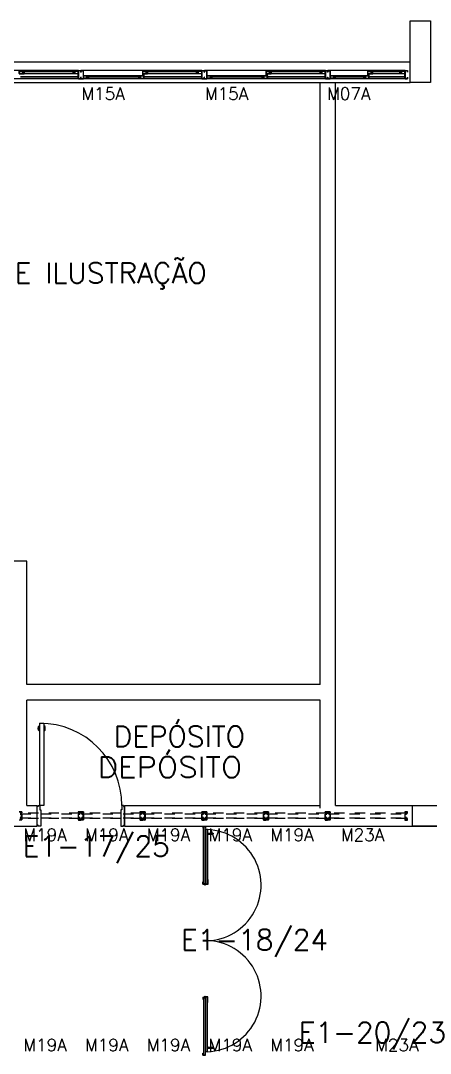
# Model space of a CAD drawing. Header units: millimetres. Extents: x 1887 to 2405, y 1100 to 1335.
# Drawn here: x 2231.4 to 2235.38, y 1187.22 to 1197.25 of the extents above; entities that cross this region are included whole.
import ezdxf

# ---------------------------------------------------------------- set-up
doc = ezdxf.new("R2010")
doc.units = ezdxf.units.MM
doc.linetypes.add('HIDDEN', pattern=[0.375, 0.25, -0.125])
for name, color, linetype in [('AR-ALV', 2, 'Continuous'), ('AR-ESQ', 1, 'Continuous'), ('AR-ESTC', 3, 'Continuous'), ('AR-PEITORIL', 1, 'Continuous'), ('AR-PORTA', 1, 'Continuous'), ('AR-TALUDE', 1, 'Continuous'), ('AR-TXTCONG', 2, 'Continuous'), ('AR-TXTESQ1-CONG', 1, 'Continuous'), ('AR-VIDRO', 1, 'Continuous'), ('DT-ESQ-BAGUETE-C', 2, 'Continuous'), ('DT-ESQ-BAGUETE-V', 1, 'Continuous'), ('DT-ESQ-CHAPA DOBRADA-V', 1, 'Continuous'), ('DT-ESQ-PERFIL CADEIRA-C', 2, 'Continuous'), ('DT-ESQ-PERFIL CADEIRA-V', 1, 'Continuous'), ('DT-ESQ-PERFIL U SIMPLES-C', 2, 'Continuous'), ('DT-ESQ-PERFIL U-C', 2, 'Continuous'), ('DT-ESQ-PERFIL U-V', 1, 'Continuous'), ('DT-ESQ-PROJ', 1, 'HIDDEN'), ('DT-ESQ-VIDRO-C', 2, 'Continuous'), ('ENDEREÇO', 2, 'Continuous'), ('maçaneta', 1, 'Continuous'), ('montantes', 1, 'Continuous'), ('mov', 1, 'Continuous'), ('pm1', 2, 'Continuous'), ('pm2', 2, 'Continuous'), ('TEXTO', 2, 'Continuous')]:
    doc.layers.add(name, color=color, linetype=linetype)
doc.styles.add('S12', font='simplex.shx', dxfattribs={"width": 1.1, "height": 0.12})
doc.styles.add('S16', font='simplex.shx', dxfattribs={"width": 1.1, "height": 0.16})
doc.styles.add('UNB-100', font='simplex.shx', dxfattribs={"height": 0.2})
doc.styles.add('UNB1-100', font='simplex.shx', dxfattribs={"height": 0.2})

# ---------------------------------------------------------------- blocks, each defined once
blk = doc.blocks.new('EF65-P')
at = {"layer": 'DT-ESQ-BAGUETE-C', "ltscale": 0.1}
for points in [[(0.073, -0.1), (0.06, -0.1), (0.06, -0.099), (0.073, -0.099, 0.414214), (0.073, -0.098), (0.073, -0.087, 0.414214), (0.073, -0.087), (0.06, -0.087), (0.06, -0.085), (0.073, -0.085, -0.414214), (0.075, -0.087), (0.075, -0.099, -0.414214)], [(0.339, -0.1), (0.352, -0.1), (0.352, -0.099), (0.34, -0.099, -0.414214), (0.339, -0.098), (0.339, -0.087, -0.414214), (0.34, -0.087), (0.352, -0.087), (0.352, -0.085), (0.339, -0.085, 0.414214), (0.337, -0.087), (0.337, -0.099, 0.414214)], [(0.422, -0.055), (0.409, -0.055), (0.409, -0.053), (0.422, -0.053, 0.414214), (0.422, -0.053), (0.422, -0.042, 0.414214), (0.422, -0.042), (0.409, -0.042), (0.409, -0.04), (0.422, -0.04, -0.414214), (0.424, -0.042), (0.424, -0.053, -0.414214)], [(0.702, -0.055), (0.715, -0.055), (0.715, -0.053), (0.702, -0.053, -0.414214), (0.702, -0.053), (0.702, -0.042, -0.414214), (0.702, -0.042), (0.715, -0.042), (0.715, -0.04), (0.702, -0.04, 0.414214), (0.7, -0.042), (0.7, -0.053, 0.414214)], [(0.848, -0.1), (0.835, -0.1), (0.835, -0.099), (0.848, -0.099, 0.414214), (0.848, -0.098), (0.848, -0.087, 0.414214), (0.848, -0.087), (0.835, -0.087), (0.835, -0.085), (0.848, -0.085, -0.414214), (0.85, -0.087), (0.85, -0.099, -0.414214)], [(1.326, -0.1), (1.34, -0.1), (1.34, -0.099), (1.327, -0.099, -0.414214), (1.326, -0.098), (1.326, -0.087, -0.414214), (1.327, -0.087), (1.34, -0.087), (1.34, -0.085), (1.326, -0.085, 0.414214), (1.325, -0.087), (1.325, -0.099, 0.414214)], [(1.41, -0.055), (1.396, -0.055), (1.396, -0.053), (1.409, -0.053, 0.414214), (1.41, -0.053), (1.41, -0.042, 0.414214), (1.409, -0.042), (1.396, -0.042), (1.396, -0.04), (1.41, -0.04, -0.414214), (1.411, -0.042), (1.411, -0.053, -0.414214)], [(1.901, -0.055), (1.915, -0.055), (1.915, -0.053), (1.902, -0.053, -0.414214), (1.901, -0.053), (1.901, -0.042, -0.414214), (1.902, -0.042), (1.915, -0.042), (1.915, -0.04), (1.901, -0.04, 0.414214), (1.9, -0.042), (1.9, -0.053, 0.414214)], [(2.048, -0.1), (2.035, -0.1), (2.035, -0.099), (2.048, -0.099, 0.414214), (2.048, -0.098), (2.048, -0.087, 0.414214), (2.048, -0.087), (2.035, -0.087), (2.035, -0.085), (2.048, -0.085, -0.414214), (2.05, -0.087), (2.05, -0.099, -0.414214)], [(2.526, -0.1), (2.54, -0.1), (2.54, -0.099), (2.527, -0.099, -0.414214), (2.526, -0.098), (2.526, -0.087, -0.414214), (2.527, -0.087), (2.54, -0.087), (2.54, -0.085), (2.526, -0.085, 0.414214), (2.525, -0.087), (2.525, -0.099, 0.414214)], [(2.61, -0.055), (2.596, -0.055), (2.596, -0.053), (2.609, -0.053, 0.414214), (2.61, -0.053), (2.61, -0.042, 0.414214), (2.609, -0.042), (2.596, -0.042), (2.596, -0.04), (2.61, -0.04, -0.414214), (2.611, -0.042), (2.611, -0.053, -0.414214)], [(3.101, -0.055), (3.115, -0.055), (3.115, -0.053), (3.102, -0.053, -0.414214), (3.101, -0.053), (3.101, -0.042, -0.414214), (3.102, -0.042), (3.115, -0.042), (3.115, -0.04), (3.101, -0.04, 0.414214), (3.1, -0.042), (3.1, -0.053, 0.414214)], [(3.248, -0.1), (3.235, -0.1), (3.235, -0.099), (3.248, -0.099, 0.414214), (3.248, -0.098), (3.248, -0.087, 0.414214), (3.248, -0.087), (3.235, -0.087), (3.235, -0.085), (3.248, -0.085, -0.414214), (3.25, -0.087), (3.25, -0.099, -0.414214)], [(3.726, -0.1), (3.74, -0.1), (3.74, -0.099), (3.727, -0.099, -0.414214), (3.726, -0.098), (3.726, -0.087, -0.414214), (3.727, -0.087), (3.74, -0.087), (3.74, -0.085), (3.726, -0.085, 0.414214), (3.725, -0.087), (3.725, -0.099, 0.414214)]]:
    blk.add_lwpolyline(points, format="xyb", close=True, dxfattribs=at)
at = {"layer": 'DT-ESQ-BAGUETE-V', "ltscale": 0.1}
for p, q in [((0.073, -0.085), (0.339, -0.085)), ((0.422, -0.04), (0.702, -0.04)), ((0.848, -0.085), (1.326, -0.085)), ((1.41, -0.04), (1.901, -0.04)), ((2.048, -0.085), (2.526, -0.085)), ((2.61, -0.04), (3.101, -0.04)), ((3.248, -0.085), (3.726, -0.085))]:
    blk.add_line(p, q, dxfattribs=at)
at = {"layer": 'DT-ESQ-CHAPA DOBRADA-V', "ltscale": 0.1}
for p, q in [((0.025, -0.052), (0.374, -0.052)), ((0.025, -0.055), (0.374, -0.055)), ((0.8, -0.052), (1.361, -0.052)), ((0.8, -0.055), (1.361, -0.055)), ((2, -0.052), (2.561, -0.052)), ((2, -0.055), (2.561, -0.055)), ((3.2, -0.052), (3.761, -0.052)), ((3.2, -0.055), (3.761, -0.055))]:
    blk.add_line(p, q, dxfattribs=at)
at = {"layer": 'DT-ESQ-PERFIL CADEIRA-C', "ltscale": 0.1}
for p, q in [((0.376, -0.063), (0.422, -0.063)), ((0.75, -0.063), (0.702, -0.063)), ((1.363, -0.063), (1.41, -0.063)), ((1.95, -0.063), (1.901, -0.063)), ((2.563, -0.063), (2.61, -0.063)), ((3.15, -0.063), (3.101, -0.063)), ((0.025, -0.109), (0.073, -0.109)), ((0.385, -0.109), (0.339, -0.109)), ((0.8, -0.109), (0.848, -0.109)), ((1.373, -0.109), (1.326, -0.109)), ((2, -0.109), (2.048, -0.109)), ((2.573, -0.109), (2.526, -0.109)), ((3.2, -0.109), (3.248, -0.109)), ((3.773, -0.109), (3.726, -0.109))]:
    blk.add_line(p, q, dxfattribs=at)
for points in [[(0.073, -0.11), (0.025, -0.11), (0.025, -0.109), (0.06, -0.109, -0.198912), (0.059, -0.108, -0.198913), (0.058, -0.107), (0.058, -0.087, 0.414214), (0.058, -0.087), (0.025, -0.087), (0.025, -0.085), (0.058, -0.085, -0.414214), (0.06, -0.087), (0.06, -0.099), (0.06, -0.1), (0.06, -0.107), (0.073, -0.107, -1)], [(0.339, -0.107, 1), (0.339, -0.11), (0.385, -0.11, 0.414214), (0.387, -0.108), (0.387, -0.087, 0.414214), (0.385, -0.085), (0.354, -0.085, 0.414214), (0.352, -0.087), (0.352, -0.107)], [(0.352, -0.109, 0.198913), (0.354, -0.108, 0.198913), (0.354, -0.107), (0.354, -0.087, -0.414214), (0.354, -0.087), (0.385, -0.087, -0.414214), (0.386, -0.087), (0.386, -0.108, -0.414214), (0.385, -0.109)], [(0.422, -0.062, -1), (0.422, -0.065), (0.376, -0.065, -0.414214), (0.374, -0.063), (0.374, -0.042, -0.414214), (0.376, -0.04), (0.407, -0.04, -0.414214), (0.409, -0.042), (0.409, -0.062)], [(0.409, -0.063, -0.198913), (0.408, -0.063, -0.198913), (0.407, -0.062), (0.407, -0.042, 0.414214), (0.407, -0.042), (0.376, -0.042, 0.414214), (0.375, -0.042), (0.375, -0.063, 0.414214), (0.376, -0.063)], [(0.702, -0.065), (0.75, -0.065), (0.75, -0.063), (0.715, -0.063, 0.198912), (0.716, -0.063, 0.198913), (0.716, -0.062), (0.716, -0.042, -0.414214), (0.717, -0.042), (0.75, -0.042), (0.75, -0.04), (0.716, -0.04, 0.414214), (0.715, -0.042), (0.715, -0.053), (0.715, -0.055), (0.715, -0.062), (0.702, -0.062, 1)], [(0.848, -0.11), (0.8, -0.11), (0.8, -0.109), (0.835, -0.109, -0.198912), (0.834, -0.108, -0.198913), (0.833, -0.107), (0.833, -0.087, 0.414214), (0.833, -0.087), (0.8, -0.087), (0.8, -0.085), (0.833, -0.085, -0.414214), (0.835, -0.087), (0.835, -0.099), (0.835, -0.1), (0.835, -0.107), (0.848, -0.107, -1)], [(1.326, -0.107, 1), (1.326, -0.11), (1.373, -0.11, 0.414214), (1.375, -0.108), (1.375, -0.087, 0.414214), (1.373, -0.085), (1.341, -0.085, 0.414214), (1.34, -0.087), (1.34, -0.107)], [(1.34, -0.109, 0.198913), (1.341, -0.108, 0.198913), (1.341, -0.107), (1.341, -0.087, -0.414214), (1.342, -0.087), (1.373, -0.087, -0.414214), (1.373, -0.087), (1.373, -0.108, -0.414214), (1.373, -0.109)], [(1.41, -0.062, -1), (1.41, -0.065), (1.363, -0.065, -0.414214), (1.361, -0.063), (1.361, -0.042, -0.414214), (1.363, -0.04), (1.395, -0.04, -0.414214), (1.396, -0.042), (1.396, -0.062)], [(1.396, -0.063, -0.198913), (1.395, -0.063, -0.198913), (1.395, -0.062), (1.395, -0.042, 0.414214), (1.394, -0.042), (1.363, -0.042, 0.414214), (1.363, -0.042), (1.363, -0.063, 0.414214), (1.363, -0.063)], [(1.901, -0.065), (1.95, -0.065), (1.95, -0.063), (1.915, -0.063, 0.198912), (1.916, -0.063, 0.198913), (1.916, -0.062), (1.916, -0.042, -0.414214), (1.917, -0.042), (1.95, -0.042), (1.95, -0.04), (1.916, -0.04, 0.414214), (1.915, -0.042), (1.915, -0.053), (1.915, -0.055), (1.915, -0.062), (1.901, -0.062, 1)], [(2.048, -0.11), (2, -0.11), (2, -0.109), (2.035, -0.109, -0.198912), (2.034, -0.108, -0.198913), (2.033, -0.107), (2.033, -0.087, 0.414214), (2.033, -0.087), (2, -0.087), (2, -0.085), (2.033, -0.085, -0.414214), (2.035, -0.087), (2.035, -0.099), (2.035, -0.1), (2.035, -0.107), (2.048, -0.107, -1)], [(2.526, -0.107, 1), (2.526, -0.11), (2.573, -0.11, 0.414214), (2.575, -0.108), (2.575, -0.087, 0.414214), (2.573, -0.085), (2.541, -0.085, 0.414214), (2.54, -0.087), (2.54, -0.107)], [(2.54, -0.109, 0.198913), (2.541, -0.108, 0.198913), (2.541, -0.107), (2.541, -0.087, -0.414214), (2.542, -0.087), (2.573, -0.087, -0.414214), (2.573, -0.087), (2.573, -0.108, -0.414214), (2.573, -0.109)], [(2.61, -0.062, -1), (2.61, -0.065), (2.563, -0.065, -0.414214), (2.561, -0.063), (2.561, -0.042, -0.414214), (2.563, -0.04), (2.595, -0.04, -0.414214), (2.596, -0.042), (2.596, -0.062)], [(2.596, -0.063, -0.198913), (2.595, -0.063, -0.198913), (2.595, -0.062), (2.595, -0.042, 0.414214), (2.594, -0.042), (2.563, -0.042, 0.414214), (2.563, -0.042), (2.563, -0.063, 0.414214), (2.563, -0.063)], [(3.101, -0.065), (3.15, -0.065), (3.15, -0.063), (3.115, -0.063, 0.198912), (3.116, -0.063, 0.198913), (3.116, -0.062), (3.116, -0.042, -0.414214), (3.117, -0.042), (3.15, -0.042), (3.15, -0.04), (3.116, -0.04, 0.414214), (3.115, -0.042), (3.115, -0.053), (3.115, -0.055), (3.115, -0.062), (3.101, -0.062, 1)], [(3.248, -0.11), (3.2, -0.11), (3.2, -0.109), (3.235, -0.109, -0.198912), (3.234, -0.108, -0.198913), (3.233, -0.107), (3.233, -0.087, 0.414214), (3.233, -0.087), (3.2, -0.087), (3.2, -0.085), (3.233, -0.085, -0.414214), (3.235, -0.087), (3.235, -0.099), (3.235, -0.1), (3.235, -0.107), (3.248, -0.107, -1)], [(3.726, -0.107, 1), (3.726, -0.11), (3.773, -0.11, 0.414214), (3.775, -0.108), (3.775, -0.087, 0.414214), (3.773, -0.085), (3.741, -0.085, 0.414214), (3.74, -0.087), (3.74, -0.107)], [(3.74, -0.109, 0.198913), (3.741, -0.108, 0.198913), (3.741, -0.107), (3.741, -0.087, -0.414214), (3.742, -0.087), (3.773, -0.087, -0.414214), (3.773, -0.087), (3.773, -0.108, -0.414214), (3.773, -0.109)]]:
    blk.add_lwpolyline(points, format="xyb", close=True, dxfattribs=at)
at = {"layer": 'DT-ESQ-PERFIL CADEIRA-V', "ltscale": 0.1}
for p, q in [((0.407, -0.065), (0.702, -0.065)), ((1.395, -0.065), (1.901, -0.065)), ((2.595, -0.065), (3.101, -0.065)), ((0.073, -0.11), (0.339, -0.11)), ((0.848, -0.11), (1.326, -0.11)), ((2.048, -0.11), (2.526, -0.11)), ((3.248, -0.11), (3.726, -0.11))]:
    blk.add_line(p, q, dxfattribs=at)
at = {"layer": 'DT-ESQ-PERFIL U SIMPLES-C', "ltscale": 0.1}
for points in [[(0.376, -0.077), (0.384, -0.077), (0.384, -0.075), (0.376, -0.075, -0.414214), (0.375, -0.075), (0.375, -0.067, -0.414214), (0.376, -0.066), (0.384, -0.066), (0.384, -0.065), (0.376, -0.065, 0.414214), (0.374, -0.067), (0.374, -0.075, 0.414214)], [(0.385, -0.073), (0.378, -0.073), (0.378, -0.074), (0.385, -0.074, -0.414214), (0.386, -0.075), (0.386, -0.083, -0.414214), (0.385, -0.083), (0.378, -0.083), (0.378, -0.085), (0.385, -0.085, 0.414214), (0.387, -0.083), (0.387, -0.075, 0.414214)], [(1.363, -0.077), (1.371, -0.077), (1.371, -0.075), (1.363, -0.075, -0.414214), (1.363, -0.075), (1.363, -0.067, -0.414214), (1.363, -0.066), (1.371, -0.066), (1.371, -0.065), (1.363, -0.065, 0.414214), (1.361, -0.067), (1.361, -0.075, 0.414214)], [(1.373, -0.073), (1.365, -0.073), (1.365, -0.074), (1.373, -0.074, -0.414214), (1.373, -0.075), (1.373, -0.083, -0.414214), (1.373, -0.083), (1.365, -0.083), (1.365, -0.085), (1.373, -0.085, 0.414214), (1.375, -0.083), (1.375, -0.075, 0.414214)], [(2.563, -0.077), (2.571, -0.077), (2.571, -0.075), (2.563, -0.075, -0.414214), (2.563, -0.075), (2.563, -0.067, -0.414214), (2.563, -0.066), (2.571, -0.066), (2.571, -0.065), (2.563, -0.065, 0.414214), (2.561, -0.067), (2.561, -0.075, 0.414214)], [(2.573, -0.073), (2.565, -0.073), (2.565, -0.074), (2.573, -0.074, -0.414214), (2.573, -0.075), (2.573, -0.083, -0.414214), (2.573, -0.083), (2.565, -0.083), (2.565, -0.085), (2.573, -0.085, 0.414214), (2.575, -0.083), (2.575, -0.075, 0.414214)]]:
    blk.add_lwpolyline(points, format="xyb", close=True, dxfattribs=at)
at = {"layer": 'DT-ESQ-PERFIL U-C', "ltscale": 0.1}
for points in [[(0, -0.036, -0.414214), (0.001, -0.035), (0.023, -0.035, -0.414214), (0.025, -0.036), (0.025, -0.113, -0.414214), (0.023, -0.115), (0.001, -0.115, -0.414214), (0, -0.113), (0, -0.1), (0.001, -0.1), (0.001, -0.113, 0.414214), (0.002, -0.113), (0.023, -0.113, 0.414214), (0.023, -0.113), (0.023, -0.037, 0.414214), (0.023, -0.036), (0.002, -0.036, 0.414214), (0.001, -0.037), (0.001, -0.05), (0, -0.05)], [(0.775, -0.036, 0.414214), (0.773, -0.035), (0.751, -0.035, 0.414214), (0.75, -0.036), (0.75, -0.113, 0.414214), (0.751, -0.115), (0.773, -0.115, 0.414214), (0.775, -0.113), (0.775, -0.1), (0.773, -0.1), (0.773, -0.113, -0.414214), (0.773, -0.113), (0.752, -0.113, -0.414214), (0.751, -0.113), (0.751, -0.037, -0.414214), (0.752, -0.036), (0.773, -0.036, -0.414214), (0.773, -0.037), (0.773, -0.05), (0.775, -0.05)], [(0.775, -0.036, -0.414214), (0.776, -0.035), (0.798, -0.035, -0.414214), (0.8, -0.036), (0.8, -0.113, -0.414214), (0.798, -0.115), (0.776, -0.115, -0.414214), (0.775, -0.113), (0.775, -0.1), (0.776, -0.1), (0.776, -0.113, 0.414214), (0.777, -0.113), (0.798, -0.113, 0.414214), (0.798, -0.113), (0.798, -0.037, 0.414214), (0.798, -0.036), (0.777, -0.036, 0.414214), (0.776, -0.037), (0.776, -0.05), (0.775, -0.05)], [(1.975, -0.036, 0.414214), (1.973, -0.035), (1.951, -0.035, 0.414214), (1.95, -0.036), (1.95, -0.113, 0.414214), (1.951, -0.115), (1.973, -0.115, 0.414214), (1.975, -0.113), (1.975, -0.1), (1.973, -0.1), (1.973, -0.113, -0.414214), (1.973, -0.113), (1.952, -0.113, -0.414214), (1.951, -0.113), (1.951, -0.037, -0.414214), (1.952, -0.036), (1.973, -0.036, -0.414214), (1.973, -0.037), (1.973, -0.05), (1.975, -0.05)], [(1.975, -0.036, -0.414214), (1.976, -0.035), (1.998, -0.035, -0.414214), (2, -0.036), (2, -0.113, -0.414214), (1.998, -0.115), (1.976, -0.115, -0.414214), (1.975, -0.113), (1.975, -0.1), (1.976, -0.1), (1.976, -0.113, 0.414214), (1.977, -0.113), (1.998, -0.113, 0.414214), (1.998, -0.113), (1.998, -0.037, 0.414214), (1.998, -0.036), (1.977, -0.036, 0.414214), (1.976, -0.037), (1.976, -0.05), (1.975, -0.05)], [(3.175, -0.036, 0.414214), (3.173, -0.035), (3.151, -0.035, 0.414214), (3.15, -0.036), (3.15, -0.113, 0.414214), (3.151, -0.115), (3.173, -0.115, 0.414214), (3.175, -0.113), (3.175, -0.1), (3.173, -0.1), (3.173, -0.113, -0.414214), (3.173, -0.113), (3.152, -0.113, -0.414214), (3.151, -0.113), (3.151, -0.037, -0.414214), (3.152, -0.036), (3.173, -0.036, -0.414214), (3.173, -0.037), (3.173, -0.05), (3.175, -0.05)], [(3.175, -0.036, -0.414214), (3.176, -0.035), (3.198, -0.035, -0.414214), (3.2, -0.036), (3.2, -0.113, -0.414214), (3.198, -0.115), (3.176, -0.115, -0.414214), (3.175, -0.113), (3.175, -0.1), (3.176, -0.1), (3.176, -0.113, 0.414214), (3.177, -0.113), (3.198, -0.113, 0.414214), (3.198, -0.113), (3.198, -0.037, 0.414214), (3.198, -0.036), (3.177, -0.036, 0.414214), (3.176, -0.037), (3.176, -0.05), (3.175, -0.05)]]:
    blk.add_lwpolyline(points, format="xyb", close=True, dxfattribs=at)
at = {"layer": 'DT-ESQ-PERFIL U-V', "ltscale": 0.1}
for p, q in [((0.023, -0.035), (0.751, -0.035)), ((0.798, -0.035), (1.951, -0.035)), ((1.998, -0.035), (3.151, -0.035)), ((3.198, -0.035), (4.351, -0.035)), ((0.023, -0.115), (0.751, -0.115)), ((0.798, -0.115), (1.951, -0.115)), ((1.998, -0.115), (3.151, -0.115)), ((3.198, -0.115), (4.351, -0.115))]:
    blk.add_line(p, q, dxfattribs=at)
at = {"layer": 'DT-ESQ-VIDRO-C', "ltscale": 0.1}
for points in [[(0.713, -0.06), (0.713, -0.057), (0.411, -0.057), (0.411, -0.06)], [(1.912, -0.06), (1.912, -0.057), (1.399, -0.057), (1.399, -0.06)], [(3.112, -0.06), (3.112, -0.057), (2.599, -0.057), (2.599, -0.06)], [(0.063, -0.105), (0.063, -0.102), (0.349, -0.102), (0.349, -0.105)], [(0.838, -0.105), (0.838, -0.102), (1.337, -0.102), (1.337, -0.105)], [(2.038, -0.105), (2.038, -0.102), (2.537, -0.102), (2.537, -0.105)], [(3.238, -0.105), (3.238, -0.102), (3.737, -0.102), (3.737, -0.105)]]:
    blk.add_lwpolyline(points, close=True, dxfattribs=at)
blk = doc.blocks.new('EF142-P')
at = {"layer": 'DT-ESQ-PROJ', "color": 1, "ltscale": 0.1}
for points in [[(1.377, -0.1135), (1.398, -0.1135, 0.4142136), (1.3985, -0.113), (1.3985, -0.1035), (1.3855, -0.1035, -0.4142136)], [(1.3855, -0.0905), (1.3985, -0.0905), (1.3985, -0.0595), (1.3855, -0.0595, -0.4142136)], [(1.3855, -0.0465), (1.3985, -0.0465), (1.3985, -0.037, 0.4142136), (1.398, -0.0365), (1.377, -0.0365, 0.4142136)], [(1.3765, -0.035), (1.3985, -0.035, -0.4142136), (1.4, -0.0365), (1.4, -0.0465, -0.4142136), (1.3985, -0.048), (1.3855, -0.048)], [(1.3855, -0.058), (1.3985, -0.058), (1.3985, -0.058, -0.4142136), (1.4, -0.0595), (1.4, -0.0905, -0.4142136), (1.3985, -0.092), (1.3985, -0.092), (1.3855, -0.092)], [(1.3855, -0.102), (1.3985, -0.102, -0.4142136), (1.4, -0.1035), (1.4, -0.1135, -0.4142136), (1.3985, -0.115), (1.3765, -0.115, -0.4142136)]]:
    blk.add_lwpolyline(points, format="xyb", dxfattribs=at)
for points in [[(1.9625, -0.056), (1.9625, -0.05), (1.3875, -0.05), (1.3875, -0.056)], [(1.9625, -0.094), (1.9625, -0.1), (1.3875, -0.1), (1.3875, -0.094)], [(2.5625, -0.056), (2.5625, -0.05), (1.9875, -0.05), (1.9875, -0.056)], [(2.5625, -0.094), (2.5625, -0.1), (1.9875, -0.1), (1.9875, -0.094)], [(3.1625, -0.056), (3.1625, -0.05), (2.5875, -0.05), (2.5875, -0.056)], [(3.1625, -0.094), (3.1625, -0.1), (2.5875, -0.1), (2.5875, -0.094)], [(3.7625, -0.056), (3.7625, -0.05), (3.1875, -0.05), (3.1875, -0.056)], [(3.7625, -0.094), (3.7625, -0.1), (3.1875, -0.1), (3.1875, -0.094)], [(4.3625, -0.056), (4.3625, -0.05), (3.7875, -0.05), (3.7875, -0.056)], [(4.3625, -0.094), (4.3625, -0.1), (3.7875, -0.1), (3.7875, -0.094)], [(5.1375, -0.056), (5.1375, -0.05), (4.3875, -0.05), (4.3875, -0.056)], [(5.1375, -0.094), (5.1375, -0.1), (4.3875, -0.1), (4.3875, -0.094)]]:
    blk.add_lwpolyline(points, close=True, dxfattribs=at)
for points in [[(1.95, -0.1035), (1.95, -0.1135, 0.4142136), (1.9515, -0.115), (1.9735, -0.115, 0.4142136), (1.975, -0.1135), (1.975, -0.1), (1.9735, -0.1), (1.9735, -0.113, -0.4142136), (1.973, -0.1135), (1.952, -0.1135, -0.4142136), (1.9515, -0.113), (1.9515, -0.1035), (1.9645, -0.1035, 0.4142136), (1.966, -0.102), (1.966, -0.092, 0.4142136), (1.9645, -0.0905), (1.9515, -0.0905), (1.9515, -0.0595), (1.9645, -0.0595, 0.4142136), (1.966, -0.058), (1.966, -0.048, 0.4142136), (1.9645, -0.0465), (1.9515, -0.0465), (1.9515, -0.037, -0.4142136), (1.952, -0.0365), (1.973, -0.0365, -0.4142136), (1.9735, -0.037), (1.9735, -0.05), (1.975, -0.05), (1.975, -0.0365, 0.4142136), (1.9735, -0.035), (1.9515, -0.035, 0.4142136), (1.95, -0.0365), (1.95, -0.0465, 0.4142136), (1.9515, -0.048), (1.9645, -0.048), (1.9645, -0.058), (1.9515, -0.058), (1.9515, -0.058, 0.4142136), (1.95, -0.0595), (1.95, -0.0905, 0.4142136), (1.9515, -0.092), (1.9515, -0.092), (1.9645, -0.092), (1.9645, -0.102), (1.9515, -0.102, 0.4142136)], [(2, -0.1035), (2, -0.1135, -0.4142136), (1.9985, -0.115), (1.9765, -0.115, -0.4142136), (1.975, -0.1135), (1.975, -0.1), (1.9765, -0.1), (1.9765, -0.113, 0.4142136), (1.977, -0.1135), (1.998, -0.1135, 0.4142136), (1.9985, -0.113), (1.9985, -0.1035), (1.9855, -0.1035, -0.4142136), (1.984, -0.102), (1.984, -0.092, -0.4142136), (1.9855, -0.0905), (1.9985, -0.0905), (1.9985, -0.0595), (1.9855, -0.0595, -0.4142136), (1.984, -0.058), (1.984, -0.048, -0.4142136), (1.9855, -0.0465), (1.9985, -0.0465), (1.9985, -0.037, 0.4142136), (1.998, -0.0365), (1.977, -0.0365, 0.4142136), (1.9765, -0.037), (1.9765, -0.05), (1.975, -0.05), (1.975, -0.0365, -0.4142136), (1.9765, -0.035), (1.9985, -0.035, -0.4142136), (2, -0.0365), (2, -0.0465, -0.4142136), (1.9985, -0.048), (1.9855, -0.048), (1.9855, -0.058), (1.9985, -0.058), (1.9985, -0.058, -0.4142136), (2, -0.0595), (2, -0.0905, -0.4142136), (1.9985, -0.092), (1.9985, -0.092), (1.9855, -0.092), (1.9855, -0.102), (1.9985, -0.102, -0.4142136)], [(2.55, -0.1035), (2.55, -0.1135, 0.4142136), (2.5515, -0.115), (2.5735, -0.115, 0.4142136), (2.575, -0.1135), (2.575, -0.1), (2.5735, -0.1), (2.5735, -0.113, -0.4142136), (2.573, -0.1135), (2.552, -0.1135, -0.4142136), (2.5515, -0.113), (2.5515, -0.1035), (2.5645, -0.1035, 0.4142136), (2.566, -0.102), (2.566, -0.092, 0.4142136), (2.5645, -0.0905), (2.5515, -0.0905), (2.5515, -0.0595), (2.5645, -0.0595, 0.4142136), (2.566, -0.058), (2.566, -0.048, 0.4142136), (2.5645, -0.0465), (2.5515, -0.0465), (2.5515, -0.037, -0.4142136), (2.552, -0.0365), (2.573, -0.0365, -0.4142136), (2.5735, -0.037), (2.5735, -0.05), (2.575, -0.05), (2.575, -0.0365, 0.4142136), (2.5735, -0.035), (2.5515, -0.035, 0.4142136), (2.55, -0.0365), (2.55, -0.0465, 0.4142136), (2.5515, -0.048), (2.5645, -0.048), (2.5645, -0.058), (2.5515, -0.058), (2.5515, -0.058, 0.4142136), (2.55, -0.0595), (2.55, -0.0905, 0.4142136), (2.5515, -0.092), (2.5515, -0.092), (2.5645, -0.092), (2.5645, -0.102), (2.5515, -0.102, 0.4142136)], [(2.6, -0.1035), (2.6, -0.1135, -0.4142136), (2.5985, -0.115), (2.5765, -0.115, -0.4142136), (2.575, -0.1135), (2.575, -0.1), (2.5765, -0.1), (2.5765, -0.113, 0.4142136), (2.577, -0.1135), (2.598, -0.1135, 0.4142136), (2.5985, -0.113), (2.5985, -0.1035), (2.5855, -0.1035, -0.4142136), (2.584, -0.102), (2.584, -0.092, -0.4142136), (2.5855, -0.0905), (2.5985, -0.0905), (2.5985, -0.0595), (2.5855, -0.0595, -0.4142136), (2.584, -0.058), (2.584, -0.048, -0.4142136), (2.5855, -0.0465), (2.5985, -0.0465), (2.5985, -0.037, 0.4142136), (2.598, -0.0365), (2.577, -0.0365, 0.4142136), (2.5765, -0.037), (2.5765, -0.05), (2.575, -0.05), (2.575, -0.0365, -0.4142136), (2.5765, -0.035), (2.5985, -0.035, -0.4142136), (2.6, -0.0365), (2.6, -0.0465, -0.4142136), (2.5985, -0.048), (2.5855, -0.048), (2.5855, -0.058), (2.5985, -0.058), (2.5985, -0.058, -0.4142136), (2.6, -0.0595), (2.6, -0.0905, -0.4142136), (2.5985, -0.092), (2.5985, -0.092), (2.5855, -0.092), (2.5855, -0.102), (2.5985, -0.102, -0.4142136)], [(3.15, -0.1035), (3.15, -0.1135, 0.4142136), (3.1515, -0.115), (3.1735, -0.115, 0.4142136), (3.175, -0.1135), (3.175, -0.1), (3.1735, -0.1), (3.1735, -0.113, -0.4142136), (3.173, -0.1135), (3.152, -0.1135, -0.4142136), (3.1515, -0.113), (3.1515, -0.1035), (3.1645, -0.1035, 0.4142136), (3.166, -0.102), (3.166, -0.092, 0.4142136), (3.1645, -0.0905), (3.1515, -0.0905), (3.1515, -0.0595), (3.1645, -0.0595, 0.4142136), (3.166, -0.058), (3.166, -0.048, 0.4142136), (3.1645, -0.0465), (3.1515, -0.0465), (3.1515, -0.037, -0.4142136), (3.152, -0.0365), (3.173, -0.0365, -0.4142136), (3.1735, -0.037), (3.1735, -0.05), (3.175, -0.05), (3.175, -0.0365, 0.4142136), (3.1735, -0.035), (3.1515, -0.035, 0.4142136), (3.15, -0.0365), (3.15, -0.0465, 0.4142136), (3.1515, -0.048), (3.1645, -0.048), (3.1645, -0.058), (3.1515, -0.058), (3.1515, -0.058, 0.4142136), (3.15, -0.0595), (3.15, -0.0905, 0.4142136), (3.1515, -0.092), (3.1515, -0.092), (3.1645, -0.092), (3.1645, -0.102), (3.1515, -0.102, 0.4142136)], [(3.2, -0.1035), (3.2, -0.1135, -0.4142136), (3.1985, -0.115), (3.1765, -0.115, -0.4142136), (3.175, -0.1135), (3.175, -0.1), (3.1765, -0.1), (3.1765, -0.113, 0.4142136), (3.177, -0.1135), (3.198, -0.1135, 0.4142136), (3.1985, -0.113), (3.1985, -0.1035), (3.1855, -0.1035, -0.4142136), (3.184, -0.102), (3.184, -0.092, -0.4142136), (3.1855, -0.0905), (3.1985, -0.0905), (3.1985, -0.0595), (3.1855, -0.0595, -0.4142136), (3.184, -0.058), (3.184, -0.048, -0.4142136), (3.1855, -0.0465), (3.1985, -0.0465), (3.1985, -0.037, 0.4142136), (3.198, -0.0365), (3.177, -0.0365, 0.4142136), (3.1765, -0.037), (3.1765, -0.05), (3.175, -0.05), (3.175, -0.0365, -0.4142136), (3.1765, -0.035), (3.1985, -0.035, -0.4142136), (3.2, -0.0365), (3.2, -0.0465, -0.4142136), (3.1985, -0.048), (3.1855, -0.048), (3.1855, -0.058), (3.1985, -0.058), (3.1985, -0.058, -0.4142136), (3.2, -0.0595), (3.2, -0.0905, -0.4142136), (3.1985, -0.092), (3.1985, -0.092), (3.1855, -0.092), (3.1855, -0.102), (3.1985, -0.102, -0.4142136)], [(3.75, -0.1035), (3.75, -0.1135, 0.4142136), (3.7515, -0.115), (3.7735, -0.115, 0.4142136), (3.775, -0.1135), (3.775, -0.1), (3.7735, -0.1), (3.7735, -0.113, -0.4142136), (3.773, -0.1135), (3.752, -0.1135, -0.4142136), (3.7515, -0.113), (3.7515, -0.1035), (3.7645, -0.1035, 0.4142136), (3.766, -0.102), (3.766, -0.092, 0.4142136), (3.7645, -0.0905), (3.7515, -0.0905), (3.7515, -0.0595), (3.7645, -0.0595, 0.4142136), (3.766, -0.058), (3.766, -0.048, 0.4142136), (3.7645, -0.0465), (3.7515, -0.0465), (3.7515, -0.037, -0.4142136), (3.752, -0.0365), (3.773, -0.0365, -0.4142136), (3.7735, -0.037), (3.7735, -0.05), (3.775, -0.05), (3.775, -0.0365, 0.4142136), (3.7735, -0.035), (3.7515, -0.035, 0.4142136), (3.75, -0.0365), (3.75, -0.0465, 0.4142136), (3.7515, -0.048), (3.7645, -0.048), (3.7645, -0.058), (3.7515, -0.058), (3.7515, -0.058, 0.4142136), (3.75, -0.0595), (3.75, -0.0905, 0.4142136), (3.7515, -0.092), (3.7515, -0.092), (3.7645, -0.092), (3.7645, -0.102), (3.7515, -0.102, 0.4142136)], [(3.8, -0.1035), (3.8, -0.1135, -0.4142136), (3.7985, -0.115), (3.7765, -0.115, -0.4142136), (3.775, -0.1135), (3.775, -0.1), (3.7765, -0.1), (3.7765, -0.113, 0.4142136), (3.777, -0.1135), (3.798, -0.1135, 0.4142136), (3.7985, -0.113), (3.7985, -0.1035), (3.7855, -0.1035, -0.4142136), (3.784, -0.102), (3.784, -0.092, -0.4142136), (3.7855, -0.0905), (3.7985, -0.0905), (3.7985, -0.0595), (3.7855, -0.0595, -0.4142136), (3.784, -0.058), (3.784, -0.048, -0.4142136), (3.7855, -0.0465), (3.7985, -0.0465), (3.7985, -0.037, 0.4142136), (3.798, -0.0365), (3.777, -0.0365, 0.4142136), (3.7765, -0.037), (3.7765, -0.05), (3.775, -0.05), (3.775, -0.0365, -0.4142136), (3.7765, -0.035), (3.7985, -0.035, -0.4142136), (3.8, -0.0365), (3.8, -0.0465, -0.4142136), (3.7985, -0.048), (3.7855, -0.048), (3.7855, -0.058), (3.7985, -0.058), (3.7985, -0.058, -0.4142136), (3.8, -0.0595), (3.8, -0.0905, -0.4142136), (3.7985, -0.092), (3.7985, -0.092), (3.7855, -0.092), (3.7855, -0.102), (3.7985, -0.102, -0.4142136)], [(4.35, -0.1035), (4.35, -0.1135, 0.4142136), (4.3515, -0.115), (4.3735, -0.115, 0.4142136), (4.375, -0.1135), (4.375, -0.1), (4.3735, -0.1), (4.3735, -0.113, -0.4142136), (4.373, -0.1135), (4.352, -0.1135, -0.4142136), (4.3515, -0.113), (4.3515, -0.1035), (4.3645, -0.1035, 0.4142136), (4.366, -0.102), (4.366, -0.092, 0.4142136), (4.3645, -0.0905), (4.3515, -0.0905), (4.3515, -0.0595), (4.3645, -0.0595, 0.4142136), (4.366, -0.058), (4.366, -0.048, 0.4142136), (4.3645, -0.0465), (4.3515, -0.0465), (4.3515, -0.037, -0.4142136), (4.352, -0.0365), (4.373, -0.0365, -0.4142136), (4.3735, -0.037), (4.3735, -0.05), (4.375, -0.05), (4.375, -0.0365, 0.4142136), (4.3735, -0.035), (4.3515, -0.035, 0.4142136), (4.35, -0.0365), (4.35, -0.0465, 0.4142136), (4.3515, -0.048), (4.3645, -0.048), (4.3645, -0.058), (4.3515, -0.058), (4.3515, -0.058, 0.4142136), (4.35, -0.0595), (4.35, -0.0905, 0.4142136), (4.3515, -0.092), (4.3515, -0.092), (4.3645, -0.092), (4.3645, -0.102), (4.3515, -0.102, 0.4142136)], [(4.4, -0.1035), (4.4, -0.1135, -0.4142136), (4.3985, -0.115), (4.3765, -0.115, -0.4142136), (4.375, -0.1135), (4.375, -0.1), (4.3765, -0.1), (4.3765, -0.113, 0.4142136), (4.377, -0.1135), (4.398, -0.1135, 0.4142136), (4.3985, -0.113), (4.3985, -0.1035), (4.3855, -0.1035, -0.4142136), (4.384, -0.102), (4.384, -0.092, -0.4142136), (4.3855, -0.0905), (4.3985, -0.0905), (4.3985, -0.0595), (4.3855, -0.0595, -0.4142136), (4.384, -0.058), (4.384, -0.048, -0.4142136), (4.3855, -0.0465), (4.3985, -0.0465), (4.3985, -0.037, 0.4142136), (4.398, -0.0365), (4.377, -0.0365, 0.4142136), (4.3765, -0.037), (4.3765, -0.05), (4.375, -0.05), (4.375, -0.0365, -0.4142136), (4.3765, -0.035), (4.3985, -0.035, -0.4142136), (4.4, -0.0365), (4.4, -0.0465, -0.4142136), (4.3985, -0.048), (4.3855, -0.048), (4.3855, -0.058), (4.3985, -0.058), (4.3985, -0.058, -0.4142136), (4.4, -0.0595), (4.4, -0.0905, -0.4142136), (4.3985, -0.092), (4.3985, -0.092), (4.3855, -0.092), (4.3855, -0.102), (4.3985, -0.102, -0.4142136)], [(5.125, -0.1035), (5.125, -0.1135, 0.4142136), (5.1265, -0.115), (5.1485, -0.115, 0.4142136), (5.15, -0.1135), (5.15, -0.1), (5.1485, -0.1), (5.1485, -0.113, -0.4142136), (5.148, -0.1135), (5.127, -0.1135, -0.4142136), (5.1265, -0.113), (5.1265, -0.1035), (5.1395, -0.1035, 0.4142136), (5.141, -0.102), (5.141, -0.092, 0.4142136), (5.1395, -0.0905), (5.1265, -0.0905), (5.1265, -0.0595), (5.1395, -0.0595, 0.4142136), (5.141, -0.058), (5.141, -0.048, 0.4142136), (5.1395, -0.0465), (5.1265, -0.0465), (5.1265, -0.037, -0.4142136), (5.127, -0.0365), (5.148, -0.0365, -0.4142136), (5.1485, -0.037), (5.1485, -0.05), (5.15, -0.05), (5.15, -0.0365, 0.4142136), (5.1485, -0.035), (5.1265, -0.035, 0.4142136), (5.125, -0.0365), (5.125, -0.0465, 0.4142136), (5.1265, -0.048), (5.1395, -0.048), (5.1395, -0.058), (5.1265, -0.058), (5.1265, -0.058, 0.4142136), (5.125, -0.0595), (5.125, -0.0905, 0.4142136), (5.1265, -0.092), (5.1265, -0.092), (5.1395, -0.092), (5.1395, -0.102), (5.1265, -0.102, 0.4142136)]]:
    blk.add_lwpolyline(points, format="xyb", close=True, dxfattribs=at)
blk = doc.blocks.new('PV3')
at = {"layer": 'AR-VIDRO', "color": 2}
for p, q in [((0.57, 0.02), (0.017, 0.02)), ((0.57, 0.005), (0.017, 0.005)), ((0.046, 0.044), (0.575, 0.044)), ((0.046, 0.029), (0.575, 0.029)), ((2.204, 0.044), (1.675, 0.044)), ((2.204, 0.029), (1.675, 0.029)), ((1.68, 0.02), (2.233, 0.02)), ((1.68, 0.005), (2.233, 0.005))]:
    blk.add_line(p, q, dxfattribs=at)
at = {"layer": 'AR-VIDRO'}
for p, q in [((0.046, 0.044), (0.046, 0.029)), ((2.204, 0.044), (2.204, 0.029))]:
    blk.add_line(p, q, dxfattribs=at)
at = {"layer": 'maçaneta'}
for p, q in [((0.076, 0.049), (0.096, 0.049)), ((0.076, 0.044), (0.076, 0.049)), ((0.076, 0.029), (0.076, 0.024)), ((0.076, 0.024), (0.096, 0.024)), ((0.081, 0.049), (0.081, 0.099)), ((0.081, 0.099), (0.091, 0.099)), ((0.091, 0.049), (0.091, 0.099)), ((0.096, 0.044), (0.096, 0.049)), ((0.096, 0.029), (0.096, 0.024)), ((2.174, 0.049), (2.154, 0.049)), ((2.154, 0.044), (2.154, 0.049)), ((2.154, 0.029), (2.154, 0.024)), ((2.174, 0.024), (2.154, 0.024)), ((2.159, 0.049), (2.159, 0.099)), ((2.169, 0.099), (2.159, 0.099)), ((2.169, 0.049), (2.169, 0.099)), ((2.174, 0.044), (2.174, 0.049)), ((2.174, 0.029), (2.174, 0.024))]:
    blk.add_line(p, q, dxfattribs=at)
at = {"layer": 'montantes'}
for p, q in [((0.013, 0.025), (0.033, 0.025)), ((0.013, 0), (0.013, 0.025)), ((0.013, 0), (0.033, 0)), ((0.017, 0.005), (0.017, 0.02)), ((0.033, 0.02), (0.033, 0.025)), ((0.033, 0), (0.033, 0.005)), ((0.53, 0.049), (0.58, 0.049)), ((0.53, 0.025), (0.58, 0.025)), ((0.575, 0.025), (0.555, 0.025)), ((0.555, 0.02), (0.555, 0.025)), ((0.555, 0), (0.555, 0.005)), ((0.575, 0), (0.555, 0)), ((0.57, 0.005), (0.57, 0.02)), ((0.575, 0.044), (0.575, 0.029)), ((0.575, 0), (0.575, 0.025)), ((0.58, 0.049), (0.58, 0.025)), ((1.67, 0.049), (1.67, 0.025)), ((1.72, 0.049), (1.67, 0.049)), ((1.72, 0.025), (1.67, 0.025)), ((1.675, 0.044), (1.675, 0.029)), ((1.675, 0.025), (1.695, 0.025)), ((1.675, 0), (1.675, 0.025)), ((1.675, 0), (1.695, 0)), ((1.68, 0.005), (1.68, 0.02)), ((1.695, 0.02), (1.695, 0.025)), ((1.695, 0), (1.695, 0.005)), ((2.217, 0.02), (2.217, 0.025)), ((2.237, 0.025), (2.217, 0.025)), ((2.217, 0), (2.217, 0.005)), ((2.237, 0), (2.217, 0)), ((2.233, 0.005), (2.233, 0.02)), ((2.237, 0), (2.237, 0.025))]:
    blk.add_line(p, q, dxfattribs=at)
for centre in [(0.58, 0.02), (1.67, 0.02)]:
    blk.add_circle(centre, 0.005, dxfattribs=at)
for centre, start, end in [((0.53, 0.044), 90, 180), ((0.53, 0.03), 188.6139, 270), ((1.72, 0.044), 0, 90), ((1.72, 0.03), 270, 351.3861)]:
    blk.add_arc(centre, 0.005, start, end, dxfattribs=at)
at = {"layer": 'mov'}
for centre, start, end in [((0.586, 0.025), 357.3456, 177.961), ((1.664, 0.025), 2.039, 182.6544)]:
    blk.add_arc(centre, 0.54, start, end, dxfattribs=at)
blk = doc.blocks.new('PM3A')
at = {"layer": 'maçaneta'}
for points in [[(0.025, 0.975), (0.02, 0.975), (0.02, 0.925), (0.025, 0.925)], [(0.065, 0.975), (0.07, 0.975), (0.07, 0.925), (0.065, 0.925)]]:
    blk.add_lwpolyline(points, dxfattribs=at)
at = {"layer": 'maçaneta', "extrusion": (0, 0, -1)}
blk.add_ellipse((0.02, 0.95), major_axis=(0, 0.025), ratio=0.4, start_param=3.141593, end_param=6.283185, dxfattribs=at)
at = {"layer": 'maçaneta'}
blk.add_ellipse((0.07, 0.95), major_axis=(0, 0.025), ratio=0.4, start_param=3.141593, end_param=6.283185, dxfattribs=at)
at = {"layer": 'mov'}
blk.add_arc((0.025, 0.2), 0.8, 0, 90, dxfattribs=at)
at = {"layer": 'pm1'}
blk.add_lwpolyline([(0.065, 1), (0.065, 0.2), (0.025, 0.2), (0.025, 1)], close=True, dxfattribs=at)
at = {"layer": 'pm2'}
for p, q in [((0, 0.01), (0, 0.19)), ((0.01, 0.19), (0, 0.19)), ((0.01, 0.2), (0.025, 0.2)), ((0.01, 0.2), (0.01, 0.19)), ((0.025, 0.2), (0.025, 0.159)), ((0.025, 0.159), (0.035, 0.159)), ((0.035, 0.159), (0.035, 0)), ((0.825, 0.159), (0.815, 0.159)), ((0.815, 0.159), (0.815, 0)), ((0.825, 0.2), (0.825, 0.159)), ((0.84, 0.2), (0.825, 0.2)), ((0.84, 0.2), (0.84, 0.19)), ((0.84, 0.19), (0.85, 0.19)), ((0.85, 0.01), (0.85, 0.19)), ((0.01, 0.01), (0, 0.01)), ((0.01, 0), (0.01, 0.01)), ((0.035, 0), (0.01, 0)), ((0.815, 0), (0.84, 0)), ((0.84, 0), (0.84, 0.01)), ((0.84, 0.01), (0.85, 0.01))]:
    blk.add_line(p, q, dxfattribs=at)

msp = doc.modelspace()

# ---------------------------------------------------------------- linework, layer by layer
at = {"layer": 'AR-ALV'}
for p, q in [((2234.31, 1190.798), (2234.31, 1196.648)), ((2234.31, 1196.648), (2234.46, 1196.648)), ((2234.46, 1189.623), (2234.46, 1196.648)), ((2231.46, 1191.998), (2227.86, 1191.998)), ((2231.46, 1190.798), (2231.46, 1191.998)), ((2234.31, 1190.798), (2231.46, 1190.798)), ((2231.46, 1189.623), (2231.46, 1190.648)), ((2234.31, 1190.648), (2231.46, 1190.648)), ((2234.31, 1189.598), (2234.31, 1190.648)), ((2231.46, 1189.623), (2231.56, 1189.623)), ((2231.56, 1189.423), (2231.56, 1189.623)), ((2232.41, 1189.623), (2232.41, 1189.423)), ((2232.41, 1189.623), (2234.31, 1189.623)), ((2234.46, 1189.623), (2235.21, 1189.623)), ((2231.31, 1189.423), (2231.56, 1189.423)), ((2232.41, 1189.423), (2235.96, 1189.423))]:
    msp.add_line(p, q, dxfattribs=at)
at = {"layer": 'AR-ESTC'}
for points in [[(2235.185, 1197.248), (2235.385, 1197.248), (2235.385, 1196.648), (2235.185, 1196.648)], [(2235.21, 1189.623), (2235.96, 1189.623), (2235.96, 1189.423), (2235.21, 1189.423)]]:
    msp.add_lwpolyline(points, close=True, dxfattribs=at)
at = {"layer": 'AR-PEITORIL'}
for p, q in [((2229.985, 1196.848), (2235.185, 1196.848)), ((2229.985, 1196.648), (2235.185, 1196.648))]:
    msp.add_line(p, q, dxfattribs=at)
at = {"layer": 'AR-TALUDE'}
msp.add_open_spline([(2209.602, 1181.907), (2210.105, 1175.409), (2212.792, 1160.413), (2230.176, 1147.268), (2241.402, 1149.981), (2249.683, 1155.68), (2256.86, 1168.183), (2261.866, 1179.113), (2266.43, 1187.827), (2268.476, 1193.73)], degree=3, knots=[0.874603, 0.874603, 0.874603, 0.874603, 13.033613, 24.300817, 33.994288, 45.623477, 57.311406, 66.544355, 85.146679, 85.146679, 85.146679, 85.146679], dxfattribs=at)

# ---------------------------------------------------------------- block references
at = {"layer": 'AR-ESQ', "rotation": 180}
msp.add_blockref('EF65-P', (2235.16, 1196.648), dxfattribs=at)
at = {"layer": 'AR-ESQ'}
msp.add_blockref('EF142-P', (2230.01, 1189.598), dxfattribs=at)
at = {"layer": 'AR-PORTA'}
msp.add_blockref('PM3A', (2231.56, 1189.423), dxfattribs=at)
at = {"layer": 'AR-PORTA', "rotation": 270}
msp.add_blockref('PV3', (2233.172, 1189.436), dxfattribs=at)

# ---------------------------------------------------------------- texts
at = {"layer": 'AR-TXTCONG', "style": 'S16', "width": 1.1}
msp.add_text('DEPÓSITO', height=0.2, rotation=360, dxfattribs=at).set_placement((2232.149, 1189.897))
at = {"layer": 'AR-TXTESQ1-CONG', "style": 'S12'}
for s, p in [('M15A', (2231.991, 1196.479)), ('M15A', (2233.191, 1196.479)), ('M07A', (2234.379, 1196.479)), ('M19A', (2231.426, 1189.279)), ('M19A', (2232.026, 1189.279)), ('M19A', (2232.626, 1189.279)), ('M19A', (2233.226, 1189.279)), ('M19A', (2233.826, 1189.279)), ('M23A', (2234.513, 1189.279)), ('M19A', (2231.426, 1187.238)), ('M19A', (2232.026, 1187.238)), ('M19A', (2232.626, 1187.238)), ('M19A', (2233.226, 1187.238)), ('M19A', (2233.826, 1187.238)), ('M23A', (2234.846, 1187.238))]:
    msp.add_text(s, height=0.12, dxfattribs=at).set_placement(p)
at = {"layer": 'ENDEREÇO', "style": 'UNB1-100'}
for s, p in [('E1-17/25', (2231.418, 1189.129)), ('E1-18/24', (2232.957, 1188.22)), ('E1-20/23', (2234.103, 1187.32))]:
    msp.add_text(s, height=0.2, dxfattribs=at).set_placement(p)
at = {"layer": 'TEXTO', "style": 'UNB-100'}
for s, p in [('NÚCLEO DE ILUSTRAÇÃO  ', (2229.969, 1194.697)), ('DEPÓSITO', (2232.304, 1190.195))]:
    msp.add_text(s, height=0.2, dxfattribs=at).set_placement(p)

doc.saveas('drawing.dxf')
